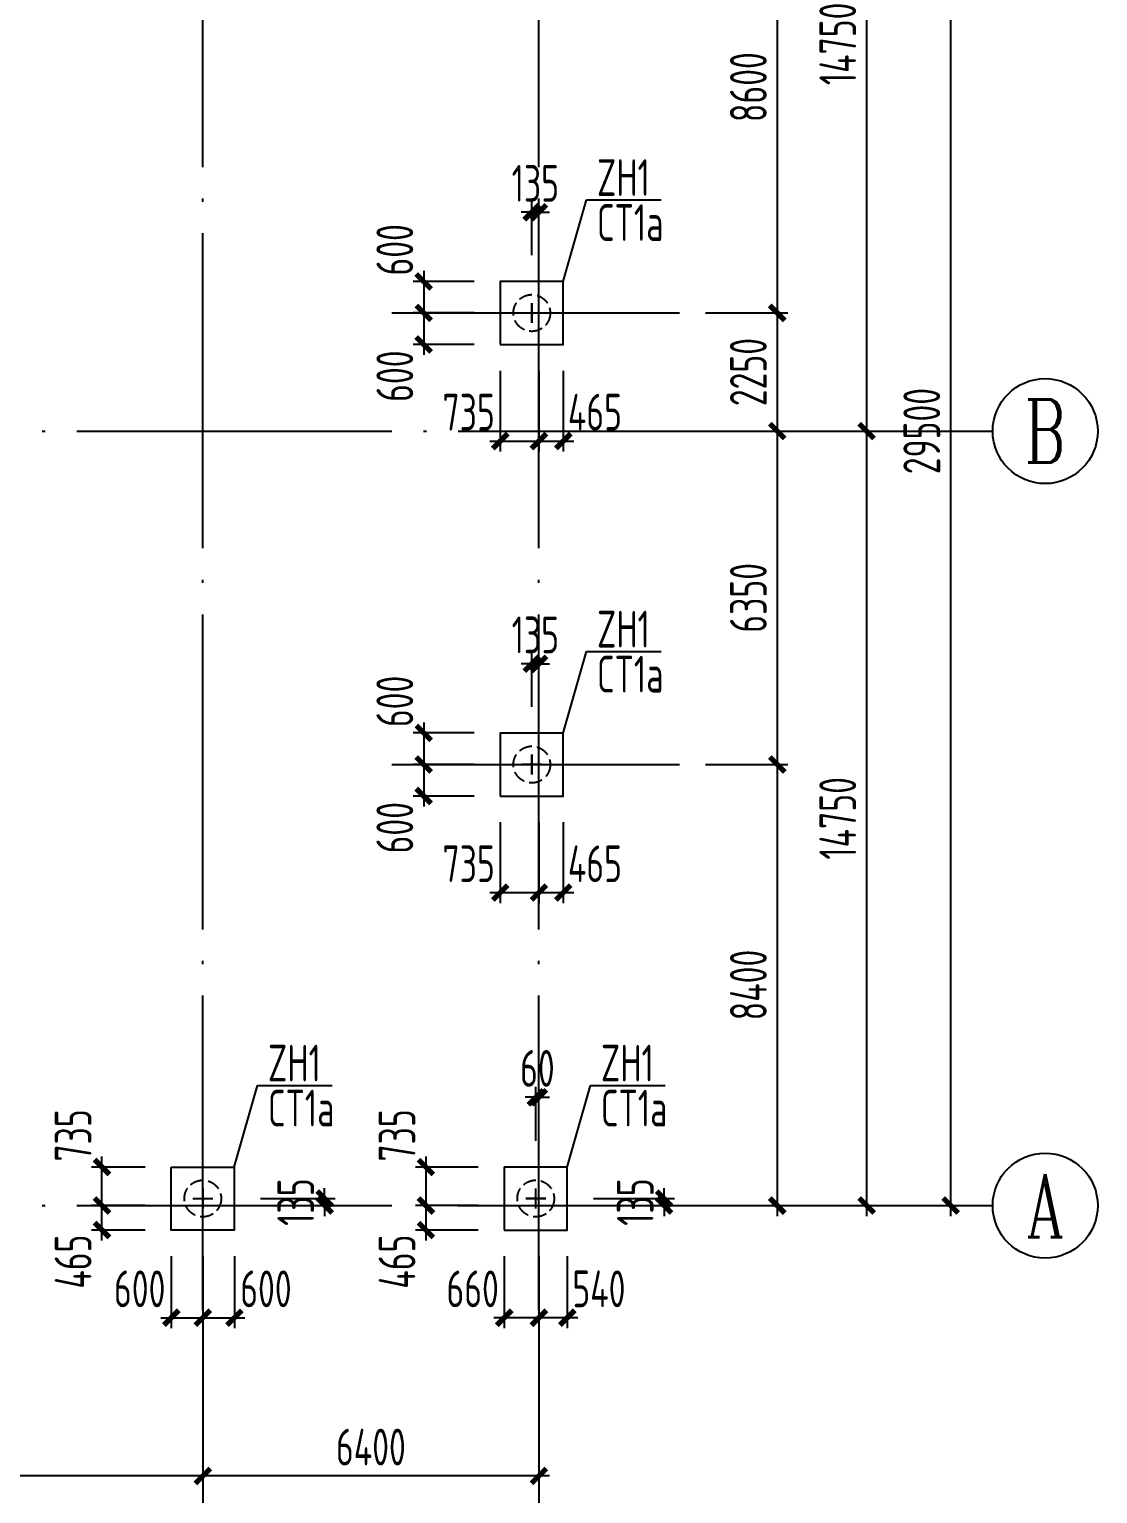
# Model space of a CAD drawing. Extents: x -3102990 to -851544, y -5293060 to -2540151.
# Drawn here: x -2568888 to -2558716, y -2658834 to -2644889 of the extents above; entities that cross this region are included whole.
import ezdxf
from ezdxf.enums import TextEntityAlignment as Align

# ---------------------------------------------------------------- set-up
doc = ezdxf.new("R2010")
doc.units = 0
doc.header["$LTSCALE"] = 1000
doc.header["$PDMODE"] = 1
doc.linetypes.add('DASH', pattern=[0.35, 0.25, -0.1])
doc.linetypes.add('DOTE', pattern=[2.42, 2, -0.2, 0.02, -0.2])
doc.layers.get('0').update_dxf_attribs({"linetype": 'CONTINUOUS'})
doc.layers.get('Defpoints').update_dxf_attribs({"linetype": 'CONTINUOUS'})
for name, color, linetype in [('AXIS', 253, 'DOTE'), ('COLU', 7, 'CONTINUOUS'), ('DIM', 3, 'CONTINUOUS'), ('NUM', 7, 'CONTINUOUS'), ('REIN', 1, 'CONTINUOUS'), ('TEXT', 7, 'CONTINUOUS'), ('桩基础', 7, 'CONTINUOUS')]:
    doc.layers.add(name, color=color, linetype=linetype)
doc.styles.add('TSSD_Axis', font='Complex.shx', dxfattribs={"width": 0.7, "bigfont": 'hztxt.shx'})
doc.styles.add('TSSD_Dimension', font='tssdeng.shx', dxfattribs={"width": 0.7, "bigfont": 'Hztxt.shx'})
doc.styles.add('TSSD_Rein', font='Tssdeng.shx', dxfattribs={"width": 0.75, "bigfont": 'hztxt.shx'})
doc.dimstyles.new('TSSD_200_100', dxfattribs={"dimtxt": 350, "dimasz": 100, "dimexe": 100, "dimexo": 250, "dimgap": 100, "dimtad": 1, "dimdec": 0, "dimlfac": 2, "dimzin": 0, "dimdsep": 46, "dimtxsty": 'TSSD_Dimension', "dimblk": 'ARCHTICK', "dimcen": 0, "dimdle": 100, "dimclrt": 7, "dimadec": 0, "dimazin": 0, "dimtfac": 1, "dimtdec": 0, "dimtix": 1, "dimtmove": 2, "dimatfit": 3, "dimfxl": 1, "dimtolj": 1, "dimtzin": 0, "dimarcsym": 0})

# ---------------------------------------------------------------- blocks, each defined once
blk = doc.blocks.new('_ArchTick')
at = {"color": 0, "const_width": 0.5}
blk.add_lwpolyline([(-0.71, -0.71), (0.71, 0.71)], dxfattribs=at)
blk = doc.blocks.new('*D1822')
at = {"layer": 'Defpoints', "color": 0, "ltscale": 1.5}
for p in [(-2567236, -2657090), (-2564036, -2657090), (-2567236, -2658665)]:
    blk.add_point(p, dxfattribs=at)
at = {"layer": 'DIM', "color": 0, "lineweight": -2, "ltscale": 1.5}
for p, q in [((-2567236, -2657340), (-2567236, -2658765)), ((-2564036, -2657340), (-2564036, -2658765)), ((-2563936, -2658665), (-2567336, -2658665))]:
    blk.add_line(p, q, dxfattribs=at)
at = {"layer": 'DIM', "color": 0, "lineweight": -2, "ltscale": 1.5, "xscale": 100, "yscale": 100, "zscale": 100, "rotation": 180}
blk.add_blockref('_ArchTick', (-2567236, -2658665), dxfattribs=at)
at = {"layer": 'DIM', "color": 0, "lineweight": -2, "ltscale": 1.5, "xscale": 100, "yscale": 100, "zscale": 100}
blk.add_blockref('_ArchTick', (-2564036, -2658665), dxfattribs=at)
at = {"layer": 'DIM', "color": 7, "ltscale": 1.5, "insert": (-2565636, -2658390), "char_height": 350, "attachment_point": 5, "style": 'TSSD_Dimension'}
blk.add_mtext('\\A1;6400', dxfattribs=at)
blk = doc.blocks.new('*D1823')
at = {"layer": 'Defpoints', "color": 0, "ltscale": 1.5}
for p in [(-2571636, -2657090), (-2567236, -2657090), (-2571636, -2658665)]:
    blk.add_point(p, dxfattribs=at)
at = {"layer": 'DIM', "color": 0, "lineweight": -2, "ltscale": 1.5}
for p, q in [((-2571636, -2657340), (-2571636, -2658765)), ((-2567236, -2657340), (-2567236, -2658765)), ((-2567136, -2658665), (-2571736, -2658665))]:
    blk.add_line(p, q, dxfattribs=at)
at = {"layer": 'DIM', "color": 0, "lineweight": -2, "ltscale": 1.5, "xscale": 100, "yscale": 100, "zscale": 100, "rotation": 180}
blk.add_blockref('_ArchTick', (-2571636, -2658665), dxfattribs=at)
at = {"layer": 'DIM', "color": 0, "lineweight": -2, "ltscale": 1.5, "xscale": 100, "yscale": 100, "zscale": 100}
blk.add_blockref('_ArchTick', (-2567236, -2658665), dxfattribs=at)
at = {"layer": 'DIM', "color": 7, "ltscale": 1.5, "insert": (-2569436, -2658390), "char_height": 350, "attachment_point": 5, "style": 'TSSD_Dimension'}
blk.add_mtext('\\A1;8800', dxfattribs=at)
blk = doc.blocks.new('*D1842')
at = {"layer": 'Defpoints', "color": 0, "ltscale": 1.5}
for p in [(-2640036, -2657090), (-2564036, -2657090), (-2564036, -2659465)]:
    blk.add_point(p, dxfattribs=at)
at = {"layer": 'DIM', "color": 0, "lineweight": -2, "ltscale": 1.5}
for p, q in [((-2640036, -2657340), (-2640036, -2659565)), ((-2564036, -2657340), (-2564036, -2659565)), ((-2640136, -2659465), (-2563936, -2659465))]:
    blk.add_line(p, q, dxfattribs=at)
at = {"layer": 'DIM', "color": 0, "lineweight": -2, "ltscale": 1.5, "xscale": 100, "yscale": 100, "zscale": 100, "rotation": 180}
blk.add_blockref('_ArchTick', (-2640036, -2659465), dxfattribs=at)
at = {"layer": 'DIM', "color": 0, "lineweight": -2, "ltscale": 1.5, "xscale": 100, "yscale": 100, "zscale": 100}
blk.add_blockref('_ArchTick', (-2564036, -2659465), dxfattribs=at)
at = {"layer": 'DIM', "color": 7, "ltscale": 1.5, "insert": (-2602036, -2659190), "char_height": 350, "attachment_point": 5, "style": 'TSSD_Dimension'}
blk.add_mtext('\\A1;152000', dxfattribs=at)
blk = doc.blocks.new('ts_axno')
at = {"color": 0, "linetype": 'ByBlock', "lineweight": -2}
blk.add_circle((0, 0), 0.5, dxfattribs=at)
at = {"color": 0, "linetype": 'ByBlock', "lineweight": -2, "style": 'TSSD_Axis', "width": 0.7}
blk.add_attdef('A', text='', height=0.6, dxfattribs=at).set_placement((0, 0), align=Align.MIDDLE_CENTER)
blk = doc.blocks.new('*D1846')
at = {"layer": 'Defpoints', "color": 0, "ltscale": 1.5}
for p in [(-2563036, -2641340), (-2563036, -2648715), (-2560916, -2648715)]:
    blk.add_point(p, dxfattribs=at)
at = {"layer": 'DIM', "color": 0, "lineweight": -2, "ltscale": 1.5}
for p, q in [((-2560916, -2641240), (-2560916, -2648815)), ((-2562786, -2641340), (-2560816, -2641340)), ((-2562786, -2648715), (-2560816, -2648715))]:
    blk.add_line(p, q, dxfattribs=at)
at = {"layer": 'DIM', "color": 0, "lineweight": -2, "ltscale": 1.5, "xscale": 100, "yscale": 100, "zscale": 100}
for p, rotation in [((-2560916, -2641340), 90), ((-2560916, -2648715), 270)]:
    blk.add_blockref('_ArchTick', p, dxfattribs=dict(at, rotation=rotation))
at = {"layer": 'DIM', "color": 7, "ltscale": 1.5, "insert": (-2561191, -2645028), "char_height": 350, "attachment_point": 5, "rotation": 90, "style": 'TSSD_Dimension'}
blk.add_mtext('\\A1;14750', dxfattribs=at)
blk = doc.blocks.new('*D1847')
at = {"layer": 'Defpoints', "color": 0, "ltscale": 1.5}
for p in [(-2563036, -2648715), (-2563036, -2656090), (-2560916, -2656090)]:
    blk.add_point(p, dxfattribs=at)
at = {"layer": 'DIM', "color": 0, "lineweight": -2, "ltscale": 1.5}
for p, q in [((-2562786, -2648715), (-2560816, -2648715)), ((-2560916, -2648615), (-2560916, -2656190)), ((-2562786, -2656090), (-2560816, -2656090))]:
    blk.add_line(p, q, dxfattribs=at)
at = {"layer": 'DIM', "color": 0, "lineweight": -2, "ltscale": 1.5, "xscale": 100, "yscale": 100, "zscale": 100}
for p, rotation in [((-2560916, -2648715), 90), ((-2560916, -2656090), 270)]:
    blk.add_blockref('_ArchTick', p, dxfattribs=dict(at, rotation=rotation))
at = {"layer": 'DIM', "color": 7, "ltscale": 1.5, "insert": (-2561191, -2652403), "char_height": 350, "attachment_point": 5, "rotation": 90, "style": 'TSSD_Dimension'}
blk.add_mtext('\\A1;14750', dxfattribs=at)
blk = doc.blocks.new('*D1848')
at = {"layer": 'Defpoints', "color": 0, "ltscale": 1.5}
for p in [(-2563036, -2641340), (-2560116, -2641340), (-2563036, -2656090)]:
    blk.add_point(p, dxfattribs=at)
at = {"layer": 'DIM', "color": 0, "lineweight": -2, "ltscale": 1.5}
for p, q in [((-2560116, -2656190), (-2560116, -2641240)), ((-2562786, -2641340), (-2560016, -2641340)), ((-2562786, -2656090), (-2560016, -2656090))]:
    blk.add_line(p, q, dxfattribs=at)
at = {"layer": 'DIM', "color": 0, "lineweight": -2, "ltscale": 1.5, "xscale": 100, "yscale": 100, "zscale": 100}
for p, rotation in [((-2560116, -2641340), 90), ((-2560116, -2656090), 270)]:
    blk.add_blockref('_ArchTick', p, dxfattribs=dict(at, rotation=rotation))
at = {"layer": 'DIM', "color": 7, "ltscale": 1.5, "insert": (-2560391, -2648715), "char_height": 350, "attachment_point": 5, "rotation": 90, "style": 'TSSD_Dimension'}
blk.add_mtext('\\A1;29500', dxfattribs=at)
blk = doc.blocks.new('*D1875')
at = {"layer": 'Defpoints', "color": 0, "ltscale": 1.5}
for p in [(-2562699, -2643290), (-2562699, -2647590), (-2561767, -2647590)]:
    blk.add_point(p, dxfattribs=at)
at = {"layer": 'DIM', "color": 0, "lineweight": -2, "ltscale": 1.5}
for p, q in [((-2561767, -2643190), (-2561767, -2647690)), ((-2562449, -2643290), (-2561667, -2643290)), ((-2562449, -2647590), (-2561667, -2647590))]:
    blk.add_line(p, q, dxfattribs=at)
at = {"layer": 'DIM', "color": 0, "lineweight": -2, "ltscale": 1.5, "xscale": 100, "yscale": 100, "zscale": 100}
for p, rotation in [((-2561767, -2643290), 90), ((-2561767, -2647590), 270)]:
    blk.add_blockref('_ArchTick', p, dxfattribs=dict(at, rotation=rotation))
at = {"layer": 'DIM', "color": 7, "ltscale": 1.5, "insert": (-2562042, -2645440), "char_height": 350, "attachment_point": 5, "rotation": 90, "style": 'TSSD_Dimension'}
blk.add_mtext('\\A1;8600', dxfattribs=at)
blk = doc.blocks.new('*D1876')
at = {"layer": 'Defpoints', "color": 0, "ltscale": 1.5}
for p in [(-2562699, -2647590), (-2562699, -2648715), (-2561767, -2648715)]:
    blk.add_point(p, dxfattribs=at)
at = {"layer": 'DIM', "color": 0, "lineweight": -2, "ltscale": 1.5}
for p, q in [((-2562449, -2647590), (-2561667, -2647590)), ((-2561767, -2647490), (-2561767, -2648815)), ((-2562449, -2648715), (-2561667, -2648715))]:
    blk.add_line(p, q, dxfattribs=at)
at = {"layer": 'DIM', "color": 0, "lineweight": -2, "ltscale": 1.5, "xscale": 100, "yscale": 100, "zscale": 100}
for p, rotation in [((-2561767, -2647590), 90), ((-2561767, -2648715), 270)]:
    blk.add_blockref('_ArchTick', p, dxfattribs=dict(at, rotation=rotation))
at = {"layer": 'DIM', "color": 7, "ltscale": 1.5, "insert": (-2562042, -2648153), "char_height": 350, "attachment_point": 5, "rotation": 90, "style": 'TSSD_Dimension'}
blk.add_mtext('\\A1;2250', dxfattribs=at)
blk = doc.blocks.new('*D1877')
at = {"layer": 'Defpoints', "color": 0, "ltscale": 1.5}
for p in [(-2562699, -2648715), (-2562699, -2651890), (-2561767, -2651890)]:
    blk.add_point(p, dxfattribs=at)
at = {"layer": 'DIM', "color": 0, "lineweight": -2, "ltscale": 1.5}
for p, q in [((-2562449, -2648715), (-2561667, -2648715)), ((-2561767, -2648615), (-2561767, -2651990)), ((-2562449, -2651890), (-2561667, -2651890))]:
    blk.add_line(p, q, dxfattribs=at)
at = {"layer": 'DIM', "color": 0, "lineweight": -2, "ltscale": 1.5, "xscale": 100, "yscale": 100, "zscale": 100}
for p, rotation in [((-2561767, -2648715), 90), ((-2561767, -2651890), 270)]:
    blk.add_blockref('_ArchTick', p, dxfattribs=dict(at, rotation=rotation))
at = {"layer": 'DIM', "color": 7, "ltscale": 1.5, "insert": (-2562042, -2650303), "char_height": 350, "attachment_point": 5, "rotation": 90, "style": 'TSSD_Dimension'}
blk.add_mtext('\\A1;6350', dxfattribs=at)
blk = doc.blocks.new('*D1878')
at = {"layer": 'Defpoints', "color": 0, "ltscale": 1.5}
for p in [(-2562699, -2651890), (-2562699, -2656090), (-2561767, -2656090)]:
    blk.add_point(p, dxfattribs=at)
at = {"layer": 'DIM', "color": 0, "lineweight": -2, "ltscale": 1.5}
for p, q in [((-2562449, -2651890), (-2561667, -2651890)), ((-2561767, -2651790), (-2561767, -2656190)), ((-2562449, -2656090), (-2561667, -2656090))]:
    blk.add_line(p, q, dxfattribs=at)
at = {"layer": 'DIM', "color": 0, "lineweight": -2, "ltscale": 1.5, "xscale": 100, "yscale": 100, "zscale": 100}
for p, rotation in [((-2561767, -2651890), 90), ((-2561767, -2656090), 270)]:
    blk.add_blockref('_ArchTick', p, dxfattribs=dict(at, rotation=rotation))
at = {"layer": 'DIM', "color": 7, "ltscale": 1.5, "insert": (-2562042, -2653990), "char_height": 350, "attachment_point": 5, "rotation": 90, "style": 'TSSD_Dimension'}
blk.add_mtext('\\A1;8400', dxfattribs=at)
blk = doc.blocks.new('A$C4DB71547')
at = {"layer": 'REIN', "color": 4, "const_width": 20}
for points in [[(-75, 10), (117, 10)], [(21, 106), (21, -86)]]:
    blk.add_lwpolyline(points, dxfattribs=at)
blk = doc.blocks.new('*D2090')
at = {"layer": 'Defpoints', "color": 0, "ltscale": 1.5}
for p in [(-2567536, -2656323), (-2567236, -2656323), (-2567236, -2657158)]:
    blk.add_point(p, dxfattribs=at)
at = {"layer": 'DIM', "color": 0, "lineweight": -2, "ltscale": 1.5}
for p, q in [((-2567536, -2656573), (-2567536, -2657258)), ((-2567236, -2656573), (-2567236, -2657258)), ((-2567636, -2657158), (-2567136, -2657158))]:
    blk.add_line(p, q, dxfattribs=at)
at = {"layer": 'DIM', "color": 0, "lineweight": -2, "ltscale": 1.5, "xscale": 100, "yscale": 100, "zscale": 100, "rotation": 180}
blk.add_blockref('_ArchTick', (-2567536, -2657158), dxfattribs=at)
at = {"layer": 'DIM', "color": 0, "lineweight": -2, "ltscale": 1.5, "xscale": 100, "yscale": 100, "zscale": 100}
blk.add_blockref('_ArchTick', (-2567236, -2657158), dxfattribs=at)
at = {"layer": 'DIM', "color": 7, "ltscale": 1.5, "insert": (-2567837, -2656883), "char_height": 350, "attachment_point": 5, "style": 'TSSD_Dimension'}
blk.add_mtext('\\A1;600', dxfattribs=at)
blk = doc.blocks.new('*D2091')
at = {"layer": 'Defpoints', "color": 0, "ltscale": 1.5}
for p in [(-2567236, -2656323), (-2566936, -2656323), (-2566936, -2657158)]:
    blk.add_point(p, dxfattribs=at)
at = {"layer": 'DIM', "color": 0, "lineweight": -2, "ltscale": 1.5}
for p, q in [((-2567236, -2656573), (-2567236, -2657258)), ((-2566936, -2656573), (-2566936, -2657258)), ((-2567336, -2657158), (-2566836, -2657158))]:
    blk.add_line(p, q, dxfattribs=at)
at = {"layer": 'DIM', "color": 0, "lineweight": -2, "ltscale": 1.5, "xscale": 100, "yscale": 100, "zscale": 100, "rotation": 180}
blk.add_blockref('_ArchTick', (-2567236, -2657158), dxfattribs=at)
at = {"layer": 'DIM', "color": 0, "lineweight": -2, "ltscale": 1.5, "xscale": 100, "yscale": 100, "zscale": 100}
blk.add_blockref('_ArchTick', (-2566936, -2657158), dxfattribs=at)
at = {"layer": 'DIM', "color": 7, "ltscale": 1.5, "insert": (-2566635, -2656883), "char_height": 350, "attachment_point": 5, "style": 'TSSD_Dimension'}
blk.add_mtext('\\A1;600', dxfattribs=at)
blk = doc.blocks.new('*D2092')
at = {"layer": 'Defpoints', "color": 0, "ltscale": 1.5}
for p in [(-2568196, -2656090), (-2567536, -2656090), (-2567536, -2656323)]:
    blk.add_point(p, dxfattribs=at)
at = {"layer": 'DIM', "color": 0, "lineweight": -2, "ltscale": 1.5}
for p, q in [((-2567786, -2656090), (-2568296, -2656090)), ((-2568196, -2656423), (-2568196, -2655990)), ((-2567786, -2656323), (-2568296, -2656323))]:
    blk.add_line(p, q, dxfattribs=at)
at = {"layer": 'DIM', "color": 0, "lineweight": -2, "ltscale": 1.5, "xscale": 100, "yscale": 100, "zscale": 100}
for p, rotation in [((-2568196, -2656090), 90), ((-2568196, -2656323), 270)]:
    blk.add_blockref('_ArchTick', p, dxfattribs=dict(at, rotation=rotation))
at = {"layer": 'DIM', "color": 7, "ltscale": 1.5, "insert": (-2568471, -2656624), "char_height": 350, "attachment_point": 5, "rotation": 90, "style": 'TSSD_Dimension'}
blk.add_mtext('\\A1;465', dxfattribs=at)
blk = doc.blocks.new('*D2093')
at = {"layer": 'Defpoints', "color": 0, "ltscale": 1.5}
for p in [(-2568196, -2655723), (-2567536, -2655723), (-2567536, -2656090)]:
    blk.add_point(p, dxfattribs=at)
at = {"layer": 'DIM', "color": 0, "lineweight": -2, "ltscale": 1.5}
for p, q in [((-2568196, -2656190), (-2568196, -2655623)), ((-2567786, -2655723), (-2568296, -2655723)), ((-2567786, -2656090), (-2568296, -2656090))]:
    blk.add_line(p, q, dxfattribs=at)
at = {"layer": 'DIM', "color": 0, "lineweight": -2, "ltscale": 1.5, "xscale": 100, "yscale": 100, "zscale": 100}
for p, rotation in [((-2568196, -2655723), 90), ((-2568196, -2656090), 270)]:
    blk.add_blockref('_ArchTick', p, dxfattribs=dict(at, rotation=rotation))
at = {"layer": 'DIM', "color": 7, "ltscale": 1.5, "insert": (-2568471, -2655422), "char_height": 350, "attachment_point": 5, "rotation": 90, "style": 'TSSD_Dimension'}
blk.add_mtext('\\A1;735', dxfattribs=at)
blk = doc.blocks.new('*D2094')
at = {"layer": 'Defpoints', "color": 0, "ltscale": 1.5}
for p in [(-2566936, -2656023), (-2566936, -2656090), (-2566076, -2656023)]:
    blk.add_point(p, dxfattribs=at)
at = {"layer": 'DIM', "color": 0, "lineweight": -2, "ltscale": 1.5}
for p, q in [((-2566076, -2656023), (-2566076, -2655923)), ((-2566686, -2656023), (-2565976, -2656023)), ((-2566686, -2656090), (-2565976, -2656090)), ((-2566076, -2656090), (-2566076, -2656023)), ((-2566076, -2656090), (-2566076, -2656190))]:
    blk.add_line(p, q, dxfattribs=at)
at = {"layer": 'DIM', "color": 0, "lineweight": -2, "ltscale": 1.5, "xscale": 100, "yscale": 100, "zscale": 100}
for p, rotation in [((-2566076, -2656023), 270), ((-2566076, -2656090), 90)]:
    blk.add_blockref('_ArchTick', p, dxfattribs=dict(at, rotation=rotation))
at = {"layer": 'DIM', "color": 7, "ltscale": 1.5, "insert": (-2566351, -2656057), "char_height": 350, "attachment_point": 5, "rotation": 90, "style": 'TSSD_Dimension'}
blk.add_mtext('\\A1;135', dxfattribs=at)
blk = doc.blocks.new('*D2104')
at = {"layer": 'Defpoints', "color": 0, "ltscale": 1.5}
for p in [(-2564404, -2647890), (-2564036, -2647890), (-2564036, -2648810)]:
    blk.add_point(p, dxfattribs=at)
at = {"layer": 'DIM', "color": 0, "lineweight": -2, "ltscale": 1.5}
for p, q in [((-2564404, -2648140), (-2564404, -2648910)), ((-2564036, -2648140), (-2564036, -2648910)), ((-2564504, -2648810), (-2563936, -2648810))]:
    blk.add_line(p, q, dxfattribs=at)
at = {"layer": 'DIM', "color": 0, "lineweight": -2, "ltscale": 1.5, "xscale": 100, "yscale": 100, "zscale": 100, "rotation": 180}
blk.add_blockref('_ArchTick', (-2564404, -2648810), dxfattribs=at)
at = {"layer": 'DIM', "color": 0, "lineweight": -2, "ltscale": 1.5, "xscale": 100, "yscale": 100, "zscale": 100}
blk.add_blockref('_ArchTick', (-2564036, -2648810), dxfattribs=at)
at = {"layer": 'DIM', "color": 7, "ltscale": 1.5, "insert": (-2564705, -2648535), "char_height": 350, "attachment_point": 5, "style": 'TSSD_Dimension'}
blk.add_mtext('\\A1;735', dxfattribs=at)
blk = doc.blocks.new('*D2105')
at = {"layer": 'Defpoints', "color": 0, "ltscale": 1.5}
for p in [(-2564036, -2647890), (-2563804, -2647890), (-2563804, -2648810)]:
    blk.add_point(p, dxfattribs=at)
at = {"layer": 'DIM', "color": 0, "lineweight": -2, "ltscale": 1.5}
for p, q in [((-2564036, -2648140), (-2564036, -2648910)), ((-2563804, -2648140), (-2563804, -2648910)), ((-2564136, -2648810), (-2563704, -2648810))]:
    blk.add_line(p, q, dxfattribs=at)
at = {"layer": 'DIM', "color": 0, "lineweight": -2, "ltscale": 1.5, "xscale": 100, "yscale": 100, "zscale": 100, "rotation": 180}
blk.add_blockref('_ArchTick', (-2564036, -2648810), dxfattribs=at)
at = {"layer": 'DIM', "color": 0, "lineweight": -2, "ltscale": 1.5, "xscale": 100, "yscale": 100, "zscale": 100}
blk.add_blockref('_ArchTick', (-2563804, -2648810), dxfattribs=at)
at = {"layer": 'DIM', "color": 7, "ltscale": 1.5, "insert": (-2563503, -2648535), "char_height": 350, "attachment_point": 5, "style": 'TSSD_Dimension'}
blk.add_mtext('\\A1;465', dxfattribs=at)
blk = doc.blocks.new('*D2106')
at = {"layer": 'Defpoints', "color": 0, "ltscale": 1.5}
for p in [(-2564404, -2647290), (-2565133, -2647590), (-2564404, -2647590)]:
    blk.add_point(p, dxfattribs=at)
at = {"layer": 'DIM', "color": 0, "lineweight": -2, "ltscale": 1.5}
for p, q in [((-2564654, -2647290), (-2565233, -2647290)), ((-2565133, -2647190), (-2565133, -2647690)), ((-2564654, -2647590), (-2565233, -2647590))]:
    blk.add_line(p, q, dxfattribs=at)
at = {"layer": 'DIM', "color": 0, "lineweight": -2, "ltscale": 1.5, "xscale": 100, "yscale": 100, "zscale": 100}
for p, rotation in [((-2565133, -2647290), 90), ((-2565133, -2647590), 270)]:
    blk.add_blockref('_ArchTick', p, dxfattribs=dict(at, rotation=rotation))
at = {"layer": 'DIM', "color": 7, "ltscale": 1.5, "insert": (-2565408, -2646989), "char_height": 350, "attachment_point": 5, "rotation": 90, "style": 'TSSD_Dimension'}
blk.add_mtext('\\A1;600', dxfattribs=at)
blk = doc.blocks.new('*D2107')
at = {"layer": 'Defpoints', "color": 0, "ltscale": 1.5}
for p in [(-2564404, -2647590), (-2565133, -2647890), (-2564404, -2647890)]:
    blk.add_point(p, dxfattribs=at)
at = {"layer": 'DIM', "color": 0, "lineweight": -2, "ltscale": 1.5}
for p, q in [((-2564654, -2647590), (-2565233, -2647590)), ((-2565133, -2647490), (-2565133, -2647990)), ((-2564654, -2647890), (-2565233, -2647890))]:
    blk.add_line(p, q, dxfattribs=at)
at = {"layer": 'DIM', "color": 0, "lineweight": -2, "ltscale": 1.5, "xscale": 100, "yscale": 100, "zscale": 100}
for p, rotation in [((-2565133, -2647590), 90), ((-2565133, -2647890), 270)]:
    blk.add_blockref('_ArchTick', p, dxfattribs=dict(at, rotation=rotation))
at = {"layer": 'DIM', "color": 7, "ltscale": 1.5, "insert": (-2565408, -2648192), "char_height": 350, "attachment_point": 5, "rotation": 90, "style": 'TSSD_Dimension'}
blk.add_mtext('\\A1;600', dxfattribs=at)
blk = doc.blocks.new('*D2108')
at = {"layer": 'Defpoints', "color": 0, "ltscale": 1.5}
for p in [(-2564404, -2652190), (-2564036, -2652190), (-2564036, -2653110)]:
    blk.add_point(p, dxfattribs=at)
at = {"layer": 'DIM', "color": 0, "lineweight": -2, "ltscale": 1.5}
for p, q in [((-2564404, -2652440), (-2564404, -2653210)), ((-2564036, -2652440), (-2564036, -2653210)), ((-2564504, -2653110), (-2563936, -2653110))]:
    blk.add_line(p, q, dxfattribs=at)
at = {"layer": 'DIM', "color": 0, "lineweight": -2, "ltscale": 1.5, "xscale": 100, "yscale": 100, "zscale": 100, "rotation": 180}
blk.add_blockref('_ArchTick', (-2564404, -2653110), dxfattribs=at)
at = {"layer": 'DIM', "color": 0, "lineweight": -2, "ltscale": 1.5, "xscale": 100, "yscale": 100, "zscale": 100}
blk.add_blockref('_ArchTick', (-2564036, -2653110), dxfattribs=at)
at = {"layer": 'DIM', "color": 7, "ltscale": 1.5, "insert": (-2564705, -2652835), "char_height": 350, "attachment_point": 5, "style": 'TSSD_Dimension'}
blk.add_mtext('\\A1;735', dxfattribs=at)
blk = doc.blocks.new('*D2109')
at = {"layer": 'Defpoints', "color": 0, "ltscale": 1.5}
for p in [(-2564036, -2652190), (-2563804, -2652190), (-2563804, -2653110)]:
    blk.add_point(p, dxfattribs=at)
at = {"layer": 'DIM', "color": 0, "lineweight": -2, "ltscale": 1.5}
for p, q in [((-2564036, -2652440), (-2564036, -2653210)), ((-2563804, -2652440), (-2563804, -2653210)), ((-2564136, -2653110), (-2563704, -2653110))]:
    blk.add_line(p, q, dxfattribs=at)
at = {"layer": 'DIM', "color": 0, "lineweight": -2, "ltscale": 1.5, "xscale": 100, "yscale": 100, "zscale": 100, "rotation": 180}
blk.add_blockref('_ArchTick', (-2564036, -2653110), dxfattribs=at)
at = {"layer": 'DIM', "color": 0, "lineweight": -2, "ltscale": 1.5, "xscale": 100, "yscale": 100, "zscale": 100}
blk.add_blockref('_ArchTick', (-2563804, -2653110), dxfattribs=at)
at = {"layer": 'DIM', "color": 7, "ltscale": 1.5, "insert": (-2563503, -2652835), "char_height": 350, "attachment_point": 5, "style": 'TSSD_Dimension'}
blk.add_mtext('\\A1;465', dxfattribs=at)
blk = doc.blocks.new('*D2110')
at = {"layer": 'Defpoints', "color": 0, "ltscale": 1.5}
for p in [(-2564404, -2651590), (-2565133, -2651890), (-2564404, -2651890)]:
    blk.add_point(p, dxfattribs=at)
at = {"layer": 'DIM', "color": 0, "lineweight": -2, "ltscale": 1.5}
for p, q in [((-2565133, -2651490), (-2565133, -2651990)), ((-2564654, -2651590), (-2565233, -2651590)), ((-2564654, -2651890), (-2565233, -2651890))]:
    blk.add_line(p, q, dxfattribs=at)
at = {"layer": 'DIM', "color": 0, "lineweight": -2, "ltscale": 1.5, "xscale": 100, "yscale": 100, "zscale": 100}
for p, rotation in [((-2565133, -2651590), 90), ((-2565133, -2651890), 270)]:
    blk.add_blockref('_ArchTick', p, dxfattribs=dict(at, rotation=rotation))
at = {"layer": 'DIM', "color": 7, "ltscale": 1.5, "insert": (-2565408, -2651289), "char_height": 350, "attachment_point": 5, "rotation": 90, "style": 'TSSD_Dimension'}
blk.add_mtext('\\A1;600', dxfattribs=at)
blk = doc.blocks.new('*D2111')
at = {"layer": 'Defpoints', "color": 0, "ltscale": 1.5}
for p in [(-2564404, -2651890), (-2565133, -2652190), (-2564404, -2652190)]:
    blk.add_point(p, dxfattribs=at)
at = {"layer": 'DIM', "color": 0, "lineweight": -2, "ltscale": 1.5}
for p, q in [((-2564654, -2651890), (-2565233, -2651890)), ((-2565133, -2651790), (-2565133, -2652290)), ((-2564654, -2652190), (-2565233, -2652190))]:
    blk.add_line(p, q, dxfattribs=at)
at = {"layer": 'DIM', "color": 0, "lineweight": -2, "ltscale": 1.5, "xscale": 100, "yscale": 100, "zscale": 100}
for p, rotation in [((-2565133, -2651890), 90), ((-2565133, -2652190), 270)]:
    blk.add_blockref('_ArchTick', p, dxfattribs=dict(at, rotation=rotation))
at = {"layer": 'DIM', "color": 7, "ltscale": 1.5, "insert": (-2565408, -2652492), "char_height": 350, "attachment_point": 5, "rotation": 90, "style": 'TSSD_Dimension'}
blk.add_mtext('\\A1;600', dxfattribs=at)
blk = doc.blocks.new('*D2112')
at = {"layer": 'Defpoints', "color": 0, "ltscale": 1.5}
for p in [(-2564036, -2656323), (-2563766, -2656323), (-2564036, -2657158)]:
    blk.add_point(p, dxfattribs=at)
at = {"layer": 'DIM', "color": 0, "lineweight": -2, "ltscale": 1.5}
for p, q in [((-2564036, -2656573), (-2564036, -2657258)), ((-2563766, -2656573), (-2563766, -2657258)), ((-2563666, -2657158), (-2564136, -2657158))]:
    blk.add_line(p, q, dxfattribs=at)
at = {"layer": 'DIM', "color": 0, "lineweight": -2, "ltscale": 1.5, "xscale": 100, "yscale": 100, "zscale": 100, "rotation": 180}
blk.add_blockref('_ArchTick', (-2564036, -2657158), dxfattribs=at)
at = {"layer": 'DIM', "color": 0, "lineweight": -2, "ltscale": 1.5, "xscale": 100, "yscale": 100, "zscale": 100}
blk.add_blockref('_ArchTick', (-2563766, -2657158), dxfattribs=at)
at = {"layer": 'DIM', "color": 7, "ltscale": 1.5, "insert": (-2563465, -2656883), "char_height": 350, "attachment_point": 5, "style": 'TSSD_Dimension'}
blk.add_mtext('\\A1;540', dxfattribs=at)
blk = doc.blocks.new('*D2113')
at = {"layer": 'Defpoints', "color": 0, "ltscale": 1.5}
for p in [(-2564366, -2656323), (-2564036, -2656323), (-2564366, -2657158)]:
    blk.add_point(p, dxfattribs=at)
at = {"layer": 'DIM', "color": 0, "lineweight": -2, "ltscale": 1.5}
for p, q in [((-2564366, -2656573), (-2564366, -2657258)), ((-2564036, -2656573), (-2564036, -2657258)), ((-2563936, -2657158), (-2564466, -2657158))]:
    blk.add_line(p, q, dxfattribs=at)
at = {"layer": 'DIM', "color": 0, "lineweight": -2, "ltscale": 1.5, "xscale": 100, "yscale": 100, "zscale": 100, "rotation": 180}
blk.add_blockref('_ArchTick', (-2564366, -2657158), dxfattribs=at)
at = {"layer": 'DIM', "color": 0, "lineweight": -2, "ltscale": 1.5, "xscale": 100, "yscale": 100, "zscale": 100}
blk.add_blockref('_ArchTick', (-2564036, -2657158), dxfattribs=at)
at = {"layer": 'DIM', "color": 7, "ltscale": 1.5, "insert": (-2564667, -2656883), "char_height": 350, "attachment_point": 5, "style": 'TSSD_Dimension'}
blk.add_mtext('\\A1;660', dxfattribs=at)
blk = doc.blocks.new('*D2114')
at = {"layer": 'Defpoints', "color": 0, "ltscale": 1.5}
for p in [(-2564366, -2655723), (-2565112, -2656090), (-2564366, -2656090)]:
    blk.add_point(p, dxfattribs=at)
at = {"layer": 'DIM', "color": 0, "lineweight": -2, "ltscale": 1.5}
for p, q in [((-2565112, -2655623), (-2565112, -2656190)), ((-2564616, -2655723), (-2565212, -2655723)), ((-2564616, -2656090), (-2565212, -2656090))]:
    blk.add_line(p, q, dxfattribs=at)
at = {"layer": 'DIM', "color": 0, "lineweight": -2, "ltscale": 1.5, "xscale": 100, "yscale": 100, "zscale": 100}
for p, rotation in [((-2565112, -2655723), 90), ((-2565112, -2656090), 270)]:
    blk.add_blockref('_ArchTick', p, dxfattribs=dict(at, rotation=rotation))
at = {"layer": 'DIM', "color": 7, "ltscale": 1.5, "insert": (-2565387, -2655422), "char_height": 350, "attachment_point": 5, "rotation": 90, "style": 'TSSD_Dimension'}
blk.add_mtext('\\A1;735', dxfattribs=at)
blk = doc.blocks.new('*D2115')
at = {"layer": 'Defpoints', "color": 0, "ltscale": 1.5}
for p in [(-2564366, -2656090), (-2565112, -2656323), (-2564366, -2656323)]:
    blk.add_point(p, dxfattribs=at)
at = {"layer": 'DIM', "color": 0, "lineweight": -2, "ltscale": 1.5}
for p, q in [((-2564616, -2656090), (-2565212, -2656090)), ((-2565112, -2655990), (-2565112, -2656423)), ((-2564616, -2656323), (-2565212, -2656323))]:
    blk.add_line(p, q, dxfattribs=at)
at = {"layer": 'DIM', "color": 0, "lineweight": -2, "ltscale": 1.5, "xscale": 100, "yscale": 100, "zscale": 100}
for p, rotation in [((-2565112, -2656090), 90), ((-2565112, -2656323), 270)]:
    blk.add_blockref('_ArchTick', p, dxfattribs=dict(at, rotation=rotation))
at = {"layer": 'DIM', "color": 7, "ltscale": 1.5, "insert": (-2565387, -2656624), "char_height": 350, "attachment_point": 5, "rotation": 90, "style": 'TSSD_Dimension'}
blk.add_mtext('\\A1;465', dxfattribs=at)
blk = doc.blocks.new('*D2116')
at = {"layer": 'Defpoints', "color": 0, "ltscale": 1.5}
for p in [(-2564066, -2655059), (-2564066, -2655723), (-2564036, -2655723)]:
    blk.add_point(p, dxfattribs=at)
at = {"layer": 'DIM', "color": 0, "lineweight": -2, "ltscale": 1.5}
for p, q in [((-2564066, -2655473), (-2564066, -2654959)), ((-2564036, -2655473), (-2564036, -2654959)), ((-2564066, -2655059), (-2564166, -2655059)), ((-2564036, -2655059), (-2564066, -2655059)), ((-2564036, -2655059), (-2563936, -2655059))]:
    blk.add_line(p, q, dxfattribs=at)
at = {"layer": 'DIM', "color": 0, "lineweight": -2, "ltscale": 1.5, "xscale": 100, "yscale": 100, "zscale": 100}
blk.add_blockref('_ArchTick', (-2564066, -2655059), dxfattribs=at)
at = {"layer": 'DIM', "color": 0, "lineweight": -2, "ltscale": 1.5, "xscale": 100, "yscale": 100, "zscale": 100, "rotation": 180}
blk.add_blockref('_ArchTick', (-2564036, -2655059), dxfattribs=at)
at = {"layer": 'DIM', "color": 7, "ltscale": 1.5, "insert": (-2564051, -2654784), "char_height": 350, "attachment_point": 5, "style": 'TSSD_Dimension'}
blk.add_mtext('\\A1;60', dxfattribs=at)
blk = doc.blocks.new('*D2117')
at = {"layer": 'Defpoints', "color": 0, "ltscale": 1.5}
for p in [(-2563766, -2656023), (-2563766, -2656090), (-2562844, -2656023)]:
    blk.add_point(p, dxfattribs=at)
at = {"layer": 'DIM', "color": 0, "lineweight": -2, "ltscale": 1.5}
for p, q in [((-2562844, -2656023), (-2562844, -2655923)), ((-2563516, -2656023), (-2562744, -2656023)), ((-2563516, -2656090), (-2562744, -2656090)), ((-2562844, -2656090), (-2562844, -2656023)), ((-2562844, -2656090), (-2562844, -2656190))]:
    blk.add_line(p, q, dxfattribs=at)
at = {"layer": 'DIM', "color": 0, "lineweight": -2, "ltscale": 1.5, "xscale": 100, "yscale": 100, "zscale": 100}
for p, rotation in [((-2562844, -2656023), 270), ((-2562844, -2656090), 90)]:
    blk.add_blockref('_ArchTick', p, dxfattribs=dict(at, rotation=rotation))
at = {"layer": 'DIM', "color": 7, "ltscale": 1.5, "insert": (-2563119, -2656057), "char_height": 350, "attachment_point": 5, "rotation": 90, "style": 'TSSD_Dimension'}
blk.add_mtext('\\A1;135', dxfattribs=at)
blk = doc.blocks.new('*D2118')
at = {"layer": 'Defpoints', "color": 0, "ltscale": 1.5}
for p in [(-2564104, -2650931), (-2564104, -2651590), (-2564036, -2651590)]:
    blk.add_point(p, dxfattribs=at)
at = {"layer": 'DIM', "color": 0, "lineweight": -2, "ltscale": 1.5}
for p, q in [((-2564104, -2650931), (-2564204, -2650931)), ((-2564104, -2651340), (-2564104, -2650831)), ((-2564036, -2650931), (-2564104, -2650931)), ((-2564036, -2651340), (-2564036, -2650831)), ((-2564036, -2650931), (-2563936, -2650931))]:
    blk.add_line(p, q, dxfattribs=at)
at = {"layer": 'DIM', "color": 0, "lineweight": -2, "ltscale": 1.5, "xscale": 100, "yscale": 100, "zscale": 100}
blk.add_blockref('_ArchTick', (-2564104, -2650931), dxfattribs=at)
at = {"layer": 'DIM', "color": 0, "lineweight": -2, "ltscale": 1.5, "xscale": 100, "yscale": 100, "zscale": 100, "rotation": 180}
blk.add_blockref('_ArchTick', (-2564036, -2650931), dxfattribs=at)
at = {"layer": 'DIM', "color": 7, "ltscale": 1.5, "insert": (-2564070, -2650656), "char_height": 350, "attachment_point": 5, "style": 'TSSD_Dimension'}
blk.add_mtext('\\A1;135', dxfattribs=at)
blk = doc.blocks.new('*D2119')
at = {"layer": 'Defpoints', "color": 0, "ltscale": 1.5}
for p in [(-2564104, -2646631), (-2564104, -2647290), (-2564036, -2647290)]:
    blk.add_point(p, dxfattribs=at)
at = {"layer": 'DIM', "color": 0, "lineweight": -2, "ltscale": 1.5}
for p, q in [((-2564104, -2647040), (-2564104, -2646531)), ((-2564036, -2647040), (-2564036, -2646531)), ((-2564104, -2646631), (-2564204, -2646631)), ((-2564036, -2646631), (-2564104, -2646631)), ((-2564036, -2646631), (-2563936, -2646631))]:
    blk.add_line(p, q, dxfattribs=at)
at = {"layer": 'DIM', "color": 0, "lineweight": -2, "ltscale": 1.5, "xscale": 100, "yscale": 100, "zscale": 100}
blk.add_blockref('_ArchTick', (-2564104, -2646631), dxfattribs=at)
at = {"layer": 'DIM', "color": 0, "lineweight": -2, "ltscale": 1.5, "xscale": 100, "yscale": 100, "zscale": 100, "rotation": 180}
blk.add_blockref('_ArchTick', (-2564036, -2646631), dxfattribs=at)
at = {"layer": 'DIM', "color": 7, "ltscale": 1.5, "insert": (-2564070, -2646356), "char_height": 350, "attachment_point": 5, "style": 'TSSD_Dimension'}
blk.add_mtext('\\A1;135', dxfattribs=at)

msp = doc.modelspace()

# ---------------------------------------------------------------- linework, layer by layer
at = {"layer": 'AXIS', "ltscale": 1.5}
for p, q in [((-2567236.23, -2657090.5), (-2567236.23, -2640340.5)), ((-2564036.23, -2657090.5), (-2564036.23, -2640340.5)), ((-2565436.23, -2647590.5), (-2562699.3, -2647590.5)), ((-2641036.23, -2648715.5), (-2563036.23, -2648715.5)), ((-2565436.23, -2651890.5), (-2562699.3, -2651890.5)), ((-2641036.23, -2656090.5), (-2563036.23, -2656090.5))]:
    msp.add_line(p, q, dxfattribs=at)
at = {"layer": 'COLU'}
for points in [[(-2564403.73, -2647890.5), (-2563803.73, -2647890.5), (-2563803.73, -2647290.5), (-2564403.73, -2647290.5)], [(-2564403.73, -2652190.5), (-2563803.73, -2652190.5), (-2563803.73, -2651590.5), (-2564403.73, -2651590.5)], [(-2567536.23, -2655723), (-2566936.23, -2655723), (-2566936.23, -2656323), (-2567536.23, -2656323)], [(-2564366.23, -2656323), (-2563766.23, -2656323), (-2563766.23, -2655723), (-2564366.23, -2655723)]]:
    msp.add_lwpolyline(points, close=True, dxfattribs=at)
at = {"layer": 'NUM'}
for p, q in [((-2563803.73, -2647290.5), (-2563582.28, -2646514.23)), ((-2563582.28, -2646514.23), (-2562872.82, -2646514.23)), ((-2563803.73, -2651590.5), (-2563582.28, -2650814.23)), ((-2563582.28, -2650814.23), (-2562872.82, -2650814.23)), ((-2566936.23, -2655723), (-2566714.78, -2654946.73)), ((-2566714.78, -2654946.73), (-2566005.32, -2654946.73)), ((-2563766.23, -2655723), (-2563544.78, -2654946.73)), ((-2563544.78, -2654946.73), (-2562835.32, -2654946.73))]:
    msp.add_line(p, q, dxfattribs=at)
at = {"layer": 'NUM', "ltscale": 1.5}
for p, q in [((-2563036.23, -2648715.5), (-2559716.15, -2648715.5)), ((-2563036.23, -2656090.5), (-2559716.15, -2656090.5)), ((-2567236.23, -2657090.5), (-2567236.23, -2659865.5)), ((-2564036.23, -2657090.5), (-2564036.23, -2659865.5))]:
    msp.add_line(p, q, dxfattribs=at)
at = {"layer": '桩基础', "linetype": 'DASH', "ltscale": 0.5}
for centre in [(-2564103.73, -2647590.5), (-2564103.73, -2651890.5), (-2567236.23, -2656023), (-2564066.23, -2656023)]:
    msp.add_circle(centre, 175, dxfattribs=at)

# ---------------------------------------------------------------- block references
at = {"layer": 'COLU', "ltscale": 1.5, "xscale": -1, "rotation": 180}
for p in [(-2564124.64, -2647580.15), (-2564124.64, -2651880.15), (-2564087.14, -2656012.65)]:
    msp.add_blockref('A$C4DB71547', p, dxfattribs=at)
at = {"layer": 'COLU', "ltscale": 1.5}
msp.add_blockref('A$C4DB71547', (-2567257.14, -2656033.34), dxfattribs=at)
at = {"layer": 'NUM'}
ref = msp.add_blockref('ts_axno', (-2559216.15, -2648715.5), dxfattribs=dict(at, xscale=1000, yscale=1000, zscale=1000))
ref.add_attrib('B', 'B', dxfattribs={"height": 600, "style": 'TSSD_Axis', "width": 0.7}).set_placement((-2559216.15, -2648715.5), align=Align.MIDDLE_CENTER)
ref = msp.add_blockref('ts_axno', (-2559216.15, -2656090.5), dxfattribs=dict(at, xscale=1000, yscale=1000, zscale=1000))
ref.add_attrib('A', 'A', dxfattribs={"height": 600, "style": 'TSSD_Axis', "width": 0.7}).set_placement((-2559216.15, -2656090.5), align=Align.MIDDLE_CENTER)

# ---------------------------------------------------------------- texts
at = {"layer": 'TEXT', "lineweight": 5, "style": 'TSSD_Rein', "width": 0.7}
for p in [(-2563483.69, -2646475.88), (-2563483.69, -2650775.88), (-2566616.19, -2654908.38), (-2563446.19, -2654908.38)]:
    msp.add_text('ZH1', height=350, dxfattribs=at).set_placement(p)
at = {"layer": 'TEXT', "color": 6, "lineweight": 5, "style": 'TSSD_Rein', "width": 0.7}
for p in [(-2563484.05, -2646904.42), (-2563484.05, -2651204.42), (-2566616.55, -2655336.92), (-2563446.55, -2655336.92)]:
    msp.add_text('CT1a', height=350, dxfattribs=at).set_placement(p)

# ---------------------------------------------------------------- dimensions: what is measured, and where the dimension line sits
at = {"layer": 'DIM', "ltscale": 1.5}
for base, p1, p2, angle, picture, middle in [((-2560916.15, -2648715.5), (-2563036.23, -2641340.5), (-2563036.23, -2648715.5), 270, '*D1846', (-2561191.15, -2645028)), ((-2560116.15, -2641340.5), (-2563036.23, -2656090.5), (-2563036.23, -2641340.5), 270, '*D1848', (-2560391.15, -2648715.5)), ((-2561767.49, -2647590.5), (-2562699.3, -2643290.5), (-2562699.3, -2647590.5), 90, '*D1875', (-2562042.49, -2645440.5)), ((-2561767.49, -2648715.5), (-2562699.3, -2647590.5), (-2562699.3, -2648715.5), 90, '*D1876', (-2562042.49, -2648153)), ((-2560916.15, -2656090.5), (-2563036.23, -2648715.5), (-2563036.23, -2656090.5), 270, '*D1847', (-2561191.15, -2652403)), ((-2561767.49, -2651890.5), (-2562699.3, -2648715.5), (-2562699.3, -2651890.5), 90, '*D1877', (-2562042.49, -2650303)), ((-2561767.49, -2656090.5), (-2562699.3, -2651890.5), (-2562699.3, -2656090.5), 90, '*D1878', (-2562042.49, -2653990.5)), ((-2566076.28, -2656023), (-2566936.23, -2656090.5), (-2566936.23, -2656023), 90, '*D2094', (-2566351.28, -2656056.75)), ((-2562843.82, -2656023), (-2563766.23, -2656090.5), (-2563766.23, -2656023), 90, '*D2117', (-2563118.82, -2656056.75)), ((-2564036.23, -2659465.5), (-2640036.23, -2657090.5), (-2564036.23, -2657090.5), 180, '*D1842', (-2602036.23, -2659190.5)), ((-2571636.23, -2658665.5), (-2567236.23, -2657090.5), (-2571636.23, -2657090.5), 180, '*D1823', (-2569436.23, -2658390.5)), ((-2567236.23, -2658665.5), (-2564036.23, -2657090.5), (-2567236.23, -2657090.5), 180, '*D1822', (-2565636.23, -2658390.5))]:
    dim = msp.add_linear_dim(base=base, p1=p1, p2=p2, angle=angle, dimstyle='TSSD_200_100', dxfattribs=at)
    dim.commit()
    dim.dimension.update_dxf_attribs({"geometry": picture, "text_midpoint": middle})
for base, p1, p2, picture, middle in [((-2564103.73, -2646630.98), (-2564036.23, -2647290.28), (-2564103.73, -2647290.28), '*D2119', (-2564069.98, -2646355.98)), ((-2564103.73, -2650931.19), (-2564036.23, -2651590.5), (-2564103.73, -2651590.5), '*D2118', (-2564069.98, -2650656.19)), ((-2564066.23, -2655058.56), (-2564036.23, -2655723), (-2564066.23, -2655723), '*D2116', (-2564051.23, -2654783.56))]:
    dim = msp.add_linear_dim(base=base, p1=p1, p2=p2, dimstyle='TSSD_200_100', dxfattribs=at)
    dim.commit()
    dim.dimension.update_dxf_attribs({"geometry": picture, "text_midpoint": middle})
for base, p1, p2, picture, middle in [((-2565132.52, -2647590.5), (-2564403.73, -2647290.5), (-2564403.73, -2647590.5), '*D2106', (-2565407.52, -2646989.41)), ((-2565132.52, -2647890.5), (-2564403.73, -2647590.5), (-2564403.73, -2647890.5), '*D2107', (-2565407.52, -2648191.59)), ((-2565132.52, -2651890.5), (-2564403.73, -2651590.5), (-2564403.73, -2651890.5), '*D2110', (-2565407.52, -2651289.41)), ((-2565132.52, -2652190.5), (-2564403.73, -2651890.5), (-2564403.73, -2652190.5), '*D2111', (-2565407.52, -2652491.59)), ((-2568195.6, -2655723), (-2567536.23, -2656090.5), (-2567536.23, -2655723), '*D2093', (-2568470.6, -2655421.91)), ((-2565111.66, -2656090.5), (-2564366.23, -2655723), (-2564366.23, -2656090.5), '*D2114', (-2565386.66, -2655421.91)), ((-2568195.6, -2656090.5), (-2567536.23, -2656323), (-2567536.23, -2656090.5), '*D2092', (-2568470.6, -2656624.09)), ((-2565111.66, -2656323), (-2564366.23, -2656090.5), (-2564366.23, -2656323), '*D2115', (-2565386.66, -2656624.09))]:
    dim = msp.add_linear_dim(base=base, p1=p1, p2=p2, angle=90, dimstyle='TSSD_200_100', dxfattribs=at)
    dim.commit()
    dim.dimension.update_dxf_attribs({"geometry": picture, "text_midpoint": middle, "dimtype": 160})
for base, p1, p2, picture, middle in [((-2564036.23, -2648809.61), (-2564403.73, -2647890.5), (-2564036.23, -2647890.5), '*D2104', (-2564704.82, -2648534.61)), ((-2563803.73, -2648809.61), (-2564036.23, -2647890.5), (-2563803.73, -2647890.5), '*D2105', (-2563502.64, -2648534.61)), ((-2564036.23, -2653109.61), (-2564403.73, -2652190.5), (-2564036.23, -2652190.5), '*D2108', (-2564704.82, -2652834.61)), ((-2563803.73, -2653109.61), (-2564036.23, -2652190.5), (-2563803.73, -2652190.5), '*D2109', (-2563502.64, -2652834.61)), ((-2567236.23, -2657157.88), (-2567536.23, -2656323), (-2567236.23, -2656323), '*D2090', (-2567837.32, -2656882.88)), ((-2566936.23, -2657157.88), (-2567236.23, -2656323), (-2566936.23, -2656323), '*D2091', (-2566635.14, -2656882.88)), ((-2564366.23, -2657157.59), (-2564036.23, -2656323), (-2564366.23, -2656323), '*D2113', (-2564667.32, -2656882.59)), ((-2564036.23, -2657157.59), (-2563766.23, -2656323), (-2564036.23, -2656323), '*D2112', (-2563465.14, -2656882.59))]:
    dim = msp.add_linear_dim(base=base, p1=p1, p2=p2, dimstyle='TSSD_200_100', dxfattribs=at)
    dim.commit()
    dim.dimension.update_dxf_attribs({"geometry": picture, "text_midpoint": middle, "dimtype": 160})

doc.saveas('drawing.dxf')
